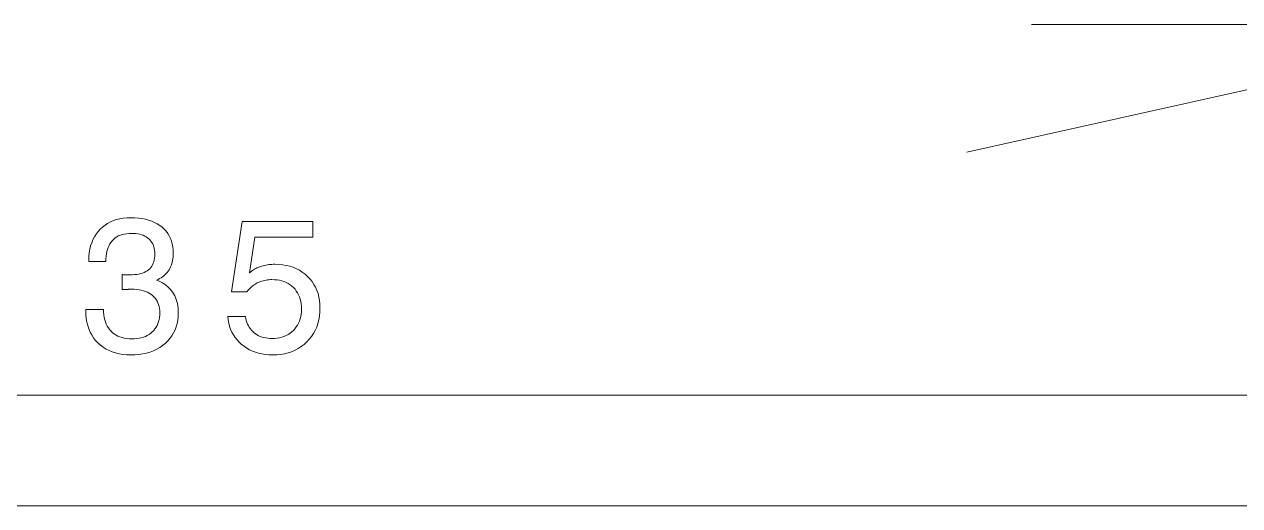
# Model space of a CAD drawing. Extents: x 0 to 297, y 0 to 420.
# Drawn here: x 111.37 to 138.91, y 276.21 to 287.11 of the extents above; entities that cross this region are included whole.
import ezdxf

# ---------------------------------------------------------------- set-up
doc = ezdxf.new("R2010")
doc.units = 0

msp = doc.modelspace()

# ---------------------------------------------------------------- linework, layer by layer
at = {"color": 7, "lineweight": 13}
for p, q in [((134.189, 287.106), (175.645, 287.106)), ((139.087, 278.708), (73.982, 278.708)), ((76.936, 278.708), (140.377, 278.708)), ((139.087, 276.208), (73.982, 276.208))]:
    msp.add_line(p, q, dxfattribs=at)
at = {"color": 7, "lineweight": 13, "ltscale": 0.25}
msp.add_line((132.728, 284.214), (142.49, 286.382), dxfattribs=at)
at = {"color": 7, "lineweight": 13}
for points in [[(112.764, 280.648), (113.162, 280.648), (113.165, 280.587), (113.171, 280.528), (113.18, 280.471), (113.193, 280.418), (113.209, 280.368), (113.228, 280.32), (113.25, 280.275), (113.275, 280.234), (113.304, 280.194), (113.336, 280.158), (113.371, 280.125), (113.408, 280.096), (113.449, 280.07), (113.492, 280.047), (113.537, 280.028), (113.585, 280.012), (113.636, 280), (113.69, 279.991), (113.746, 279.986), (113.805, 279.984), (113.863, 279.986), (113.918, 279.991), (113.971, 279.999), (114.021, 280.01), (114.069, 280.024), (114.114, 280.041), (114.157, 280.062), (114.197, 280.086), (114.235, 280.112), (114.27, 280.142), (114.302, 280.175), (114.331, 280.21), (114.357, 280.248), (114.379, 280.288), (114.397, 280.33), (114.413, 280.375), (114.424, 280.422), (114.433, 280.471), (114.438, 280.523), (114.44, 280.577), (114.438, 280.626), (114.433, 280.673), (114.425, 280.717), (114.413, 280.76), (114.398, 280.8), (114.379, 280.838), (114.358, 280.874), (114.332, 280.907), (114.304, 280.939), (114.272, 280.968), (114.237, 280.994), (114.2, 281.018), (114.159, 281.039), (114.116, 281.058), (114.07, 281.073), (114.022, 281.086), (113.971, 281.095), (113.917, 281.102), (113.86, 281.107), (113.801, 281.108), (113.792, 281.108), (113.784, 281.108), (113.775, 281.108), (113.766, 281.108), (113.758, 281.108), (113.749, 281.107), (113.74, 281.107), (113.731, 281.107), (113.722, 281.106), (113.712, 281.106), (113.703, 281.105), (113.693, 281.105), (113.682, 281.104), (113.671, 281.104), (113.659, 281.103), (113.646, 281.103), (113.633, 281.102), (113.619, 281.101), (113.605, 281.1), (113.59, 281.1), (113.59, 281.439), (113.599, 281.439), (113.608, 281.438), (113.618, 281.438), (113.627, 281.438), (113.635, 281.437), (113.644, 281.437), (113.653, 281.437), (113.662, 281.436), (113.67, 281.436), (113.679, 281.436), (113.687, 281.436), (113.695, 281.435), (113.703, 281.435), (113.711, 281.435), (113.719, 281.435), (113.727, 281.435), (113.735, 281.435), (113.742, 281.435), (113.749, 281.435), (113.757, 281.435), (113.813, 281.436), (113.867, 281.439), (113.918, 281.445), (113.965, 281.453), (114.01, 281.464), (114.051, 281.476), (114.09, 281.491), (114.126, 281.508), (114.158, 281.528), (114.188, 281.55), (114.214, 281.574), (114.238, 281.601), (114.259, 281.63), (114.277, 281.661), (114.293, 281.695), (114.306, 281.731), (114.315, 281.77), (114.322, 281.811), (114.327, 281.855), (114.328, 281.901), (114.327, 281.945), (114.323, 281.988), (114.316, 282.028), (114.306, 282.066), (114.294, 282.102), (114.279, 282.136), (114.261, 282.168), (114.241, 282.198), (114.218, 282.225), (114.192, 282.251), (114.164, 282.274), (114.133, 282.295), (114.1, 282.313), (114.064, 282.329), (114.026, 282.342), (113.986, 282.353), (113.943, 282.362), (113.898, 282.368), (113.851, 282.372), (113.801, 282.373), (113.745, 282.371), (113.692, 282.366), (113.641, 282.358), (113.594, 282.347), (113.549, 282.332), (113.507, 282.315), (113.467, 282.293), (113.431, 282.269), (113.397, 282.241), (113.366, 282.211), (113.337, 282.177), (113.312, 282.14), (113.29, 282.1), (113.27, 282.056), (113.254, 282.01), (113.241, 281.961), (113.23, 281.909), (113.223, 281.854), (113.218, 281.795), (113.217, 281.734), (112.833, 281.734), (112.833, 281.764), (112.836, 281.85), (112.843, 281.933), (112.856, 282.012), (112.874, 282.088), (112.897, 282.16), (112.925, 282.228), (112.959, 282.293), (112.997, 282.354), (113.041, 282.412), (113.089, 282.466), (113.142, 282.515), (113.199, 282.56), (113.259, 282.599), (113.323, 282.633), (113.39, 282.662), (113.461, 282.685), (113.535, 282.704), (113.613, 282.717), (113.695, 282.725), (113.78, 282.727), (113.87, 282.725), (113.955, 282.719), (114.037, 282.708), (114.114, 282.693), (114.188, 282.674), (114.257, 282.651), (114.322, 282.623), (114.383, 282.591), (114.44, 282.555), (114.492, 282.514), (114.54, 282.47), (114.583, 282.422), (114.621, 282.371), (114.654, 282.317), (114.682, 282.259), (114.705, 282.198), (114.723, 282.133), (114.735, 282.066), (114.743, 281.994), (114.745, 281.92), (114.744, 281.877), (114.742, 281.835), (114.737, 281.795), (114.73, 281.756), (114.721, 281.718), (114.711, 281.682), (114.698, 281.647), (114.684, 281.613), (114.668, 281.58), (114.649, 281.549), (114.629, 281.519), (114.607, 281.49), (114.584, 281.463), (114.558, 281.437), (114.531, 281.413), (114.501, 281.391), (114.47, 281.369), (114.437, 281.35), (114.403, 281.331), (114.366, 281.315), (114.413, 281.296), (114.458, 281.275), (114.501, 281.253), (114.541, 281.228), (114.579, 281.201), (114.615, 281.173), (114.648, 281.142), (114.679, 281.11), (114.708, 281.075), (114.734, 281.038), (114.758, 281), (114.779, 280.96), (114.798, 280.918), (114.814, 280.875), (114.828, 280.829), (114.839, 280.782), (114.848, 280.733), (114.854, 280.683), (114.858, 280.631), (114.859, 280.577), (114.856, 280.492), (114.847, 280.411), (114.833, 280.333), (114.812, 280.258), (114.785, 280.187), (114.753, 280.12), (114.715, 280.055), (114.67, 279.995), (114.62, 279.937), (114.564, 279.883), (114.503, 279.833), (114.438, 279.789), (114.37, 279.75), (114.297, 279.716), (114.22, 279.687), (114.14, 279.664), (114.056, 279.645), (113.968, 279.632), (113.876, 279.624), (113.78, 279.622), (113.689, 279.624), (113.602, 279.633), (113.518, 279.646), (113.439, 279.665), (113.363, 279.69), (113.291, 279.72), (113.222, 279.755), (113.158, 279.796), (113.097, 279.842), (113.04, 279.894), (112.987, 279.95), (112.94, 280.01), (112.899, 280.073), (112.863, 280.14), (112.833, 280.211), (112.808, 280.285), (112.789, 280.363), (112.775, 280.445), (112.766, 280.53), (112.764, 280.619)], [(115.981, 280.49), (116.381, 280.49), (116.39, 280.445), (116.401, 280.401), (116.414, 280.359), (116.43, 280.319), (116.448, 280.282), (116.469, 280.246), (116.492, 280.213), (116.518, 280.181), (116.546, 280.152), (116.576, 280.125), (116.609, 280.1), (116.644, 280.077), (116.68, 280.057), (116.718, 280.04), (116.757, 280.026), (116.799, 280.014), (116.842, 280.005), (116.887, 279.998), (116.934, 279.994), (116.982, 279.993), (117.041, 279.995), (117.098, 280), (117.152, 280.009), (117.204, 280.022), (117.254, 280.039), (117.301, 280.059), (117.346, 280.083), (117.389, 280.11), (117.429, 280.141), (117.467, 280.176), (117.502, 280.214), (117.533, 280.254), (117.561, 280.297), (117.584, 280.341), (117.605, 280.389), (117.621, 280.438), (117.634, 280.49), (117.643, 280.544), (117.649, 280.6), (117.651, 280.659), (117.649, 280.719), (117.643, 280.776), (117.634, 280.831), (117.622, 280.884), (117.605, 280.934), (117.585, 280.981), (117.562, 281.026), (117.534, 281.068), (117.504, 281.108), (117.469, 281.146), (117.432, 281.18), (117.392, 281.211), (117.349, 281.238), (117.304, 281.262), (117.257, 281.282), (117.207, 281.298), (117.154, 281.311), (117.1, 281.32), (117.042, 281.325), (116.982, 281.327), (116.948, 281.327), (116.913, 281.325), (116.88, 281.321), (116.847, 281.316), (116.815, 281.31), (116.783, 281.302), (116.752, 281.293), (116.722, 281.283), (116.692, 281.271), (116.663, 281.258), (116.634, 281.243), (116.607, 281.227), (116.579, 281.21), (116.553, 281.191), (116.528, 281.171), (116.503, 281.15), (116.479, 281.127), (116.455, 281.103), (116.433, 281.078), (116.411, 281.051), (116.067, 281.051), (116.303, 282.641), (117.906, 282.641), (117.906, 282.287), (116.592, 282.287), (116.472, 281.479), (116.494, 281.498), (116.517, 281.515), (116.54, 281.532), (116.564, 281.548), (116.589, 281.563), (116.615, 281.577), (116.642, 281.59), (116.669, 281.602), (116.697, 281.613), (116.726, 281.624), (116.756, 281.633), (116.786, 281.641), (116.816, 281.649), (116.847, 281.655), (116.879, 281.661), (116.911, 281.665), (116.944, 281.669), (116.977, 281.671), (117.011, 281.673), (117.045, 281.673), (117.136, 281.67), (117.223, 281.662), (117.306, 281.648), (117.386, 281.629), (117.462, 281.605), (117.535, 281.574), (117.604, 281.539), (117.669, 281.498), (117.731, 281.451), (117.789, 281.399), (117.842, 281.342), (117.89, 281.283), (117.932, 281.219), (117.969, 281.152), (118, 281.082), (118.025, 281.009), (118.045, 280.932), (118.059, 280.851), (118.067, 280.767), (118.07, 280.68), (118.067, 280.587), (118.058, 280.498), (118.043, 280.413), (118.022, 280.331), (117.995, 280.253), (117.963, 280.178), (117.924, 280.107), (117.879, 280.039), (117.828, 279.975), (117.772, 279.915), (117.71, 279.859), (117.645, 279.809), (117.577, 279.765), (117.504, 279.727), (117.428, 279.695), (117.349, 279.669), (117.266, 279.648), (117.179, 279.633), (117.089, 279.625), (116.995, 279.622), (116.912, 279.624), (116.831, 279.631), (116.754, 279.643), (116.679, 279.66), (116.607, 279.682), (116.538, 279.708), (116.472, 279.739), (116.409, 279.775), (116.349, 279.816), (116.292, 279.861), (116.238, 279.91), (116.19, 279.963), (116.146, 280.018), (116.108, 280.077), (116.074, 280.138), (116.046, 280.202), (116.022, 280.27), (116.003, 280.34), (115.99, 280.414)]]:
    msp.add_lwpolyline(points, close=True, dxfattribs=at)
at = {"color": 7, "lineweight": 30}
msp.add_arc((107.924, 278.708), 35.408, 0, 45.4079, dxfattribs=at)

doc.saveas('drawing.dxf')
